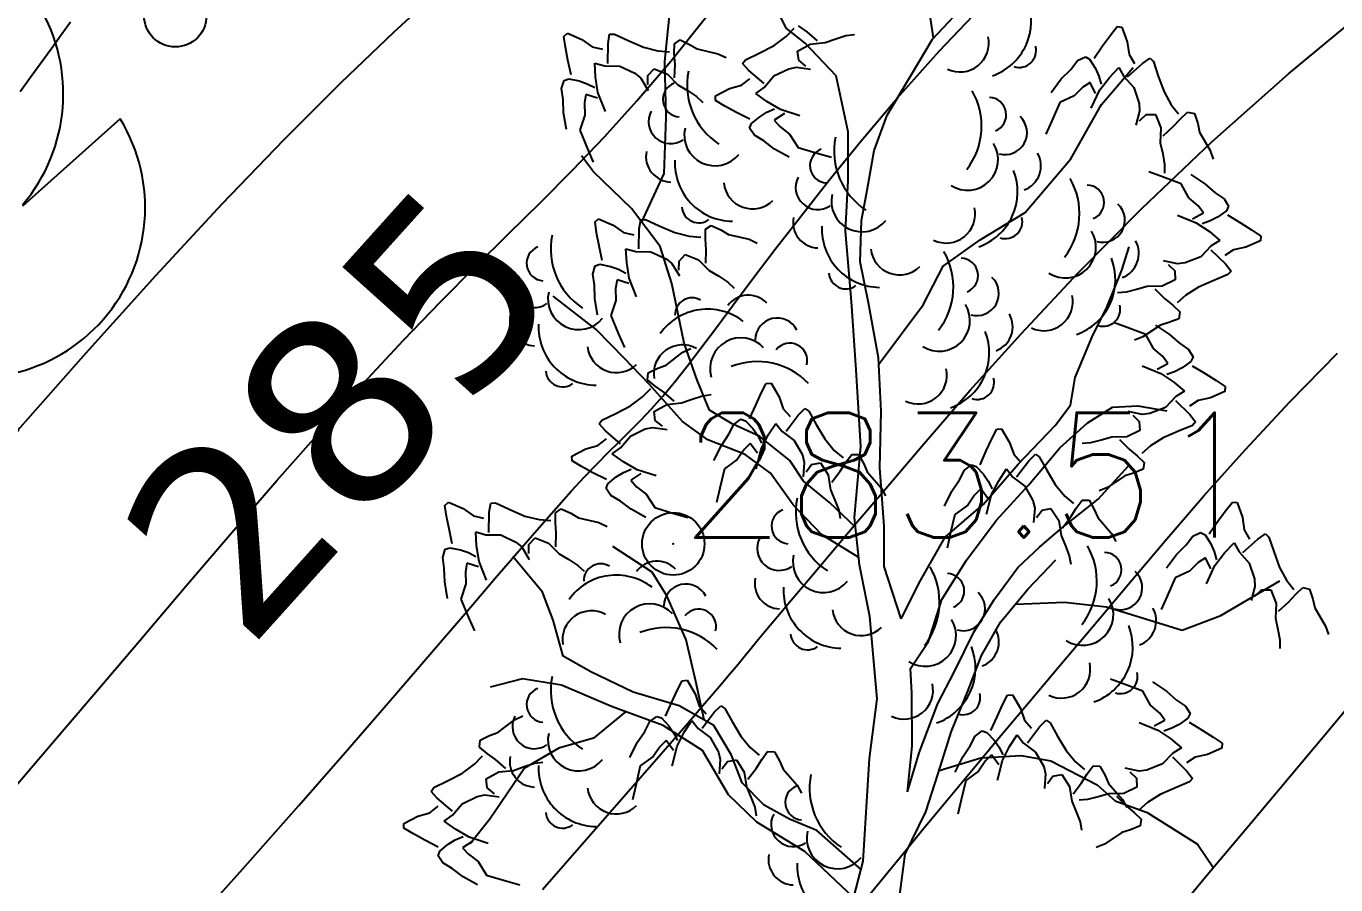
# Model space of a CAD drawing. Header units: millimetres. Extents: x 524954 to 526204, y 9523489 to 9524010.
# Drawn here: x 526024.17 to 526034.66, y 9523760.43 to 9523767.31 of the extents above; entities that cross this region are included whole.
import ezdxf
from ezdxf.enums import TextEntityAlignment as Align

# ---------------------------------------------------------------- set-up
doc = ezdxf.new("R2010")
doc.units = ezdxf.units.MM
doc.header["$PDMODE"] = 32
doc.header["$PDSIZE"] = 0.5
doc.linetypes.add('ACAD_ISO12W100', pattern=[21, 12, -3, 0, -3, 0, -3])
for name, color, linetype in [('Arbre', 34, 'ACAD_ISO12W100'), ('CN_01_00', 3, 'Continuous'), ('CN_02_00', 4, 'Continuous'), ('CN_05_00', 6, 'Continuous'), ('Cotation Courbes de niveau', 7, 'Continuous'), ('TopoAlt', 3, 'Continuous'), ('TOPOJIS', 7, 'Continuous'), ('Végétation_Plantation', 70, 'Continuous')]:
    doc.layers.add(name, color=color, linetype=linetype)
doc.styles.add('Simplex 1.0', font='Simplex.shx', dxfattribs={"width": 0.99, "height": 1})
doc.styles.add('Verdana 1.0', font='verdana.ttf', dxfattribs={"width": 0.99, "height": 1})

# ---------------------------------------------------------------- blocks, each defined once
blk = doc.blocks.new('TCPOINT M')
at = {"color": 0}
blk.add_point((0, 0), dxfattribs=at)
at = {"layer": 'TopoAlt', "style": 'Simplex 1.0', "width": 0.99}
blk.add_attdef('ALT', (0.15, 0.15), '', height=1, dxfattribs=at)
blk = doc.blocks.new('v008')
at = {"color": 0}
for p, q in [((0, 2.2275), (0.422213, 1.268663)), ((-2.119163, 0.6885), (-1.075275, 0.7938)), ((2.11815, 0.6885), (1.3365, -0.010125)), ((-1.309163, -1.801237), (-1.087425, -0.776588)), ((1.309163, -1.801237), (0.402975, -1.273725))]:
    blk.add_line(p, q, dxfattribs=at)
blk.add_circle((0, 0), 0.166707, dxfattribs=at)
for centre, radius, start, end in [((0.291208, 0.888028), 1.371169, 319.655987, 102.271527), ((-0.728657, 0.440079), 1.412109, 36.068247, 169.859267), ((-0.681942, -0.553145), 1.397421, 106.613265, 243.314249), ((0.955834, -0.021464), 1.362186, 246.505076, 31.422438), ((0.339303, -0.763127), 1.420953, 180.89034, 313.037174)]:
    blk.add_arc(centre, radius, start, end, dxfattribs=at)
blk = doc.blocks.new('v088')
at = {"linetype": 'Continuous'}
for p, q in [((0.345, 10.122), (0.269, 10.614)), ((-1.806, 9.931), (-1.749, 10.491)), ((-0.835, 10.2), (-0.991, 10.52)), ((0.336, 10.112), (0.634, 10.429)), ((-0.683, 10.078), (-0.835, 10.2)), ((-0.435, 9.816), (-0.683, 10.078)), ((0.168, 9.829), (0.336, 10.112)), ((-1.797, 9.483), (-1.806, 9.931)), ((1.69, 9.587), (1.945, 9.885)), ((-0.339, 9.37), (-0.435, 9.816)), ((-0.025, 9.501), (0.168, 9.829)), ((1.444, 9.153), (1.69, 9.587)), ((-1.812, 9.035), (-1.797, 9.483)), ((-0.131, 9.219), (-0.025, 9.501)), ((-0.337, 8.979), (-0.339, 9.37)), ((-2.378, 9.048), (-2.474, 9.177)), ((-0.186, 8.901), (-0.131, 9.219)), ((1.08, 8.722), (1.444, 9.153)), ((-2.074, 8.756), (-2.378, 9.048)), ((-1.992, 8.647), (-1.812, 9.035)), ((-0.36, 8.574), (-0.337, 8.979)), ((-0.231, 8.658), (-0.186, 8.901)), ((-1.843, 8.45), (-2.074, 8.756)), ((0.718, 8.503), (1.08, 8.722)), ((-0.243, 8.328), (-0.231, 8.658)), ((-0.311, 8.009), (-0.36, 8.574)), ((0.424, 8.292), (0.718, 8.503)), ((-1.75, 8.153), (-1.843, 8.45)), ((1.855, 8.26), (1.913, 8.447)), ((-0.174, 8), (-0.243, 8.328)), ((0.262, 7.984), (0.424, 8.292)), ((1.736, 7.971), (1.855, 8.26)), ((-1.653, 7.676), (-1.75, 8.153)), ((-2.358, 7.786), (-2.7, 8.052)), ((-0.274, 7.463), (-0.311, 8.009)), ((-0.096, 7.56), (-0.174, 8)), ((-0.093, 7.509), (0.262, 7.984)), ((1.617, 7.726), (1.736, 7.971)), ((-2.129, 7.554), (-2.358, 7.786)), ((-1.547, 7.38), (-1.653, 7.676)), ((1.481, 7.4), (1.617, 7.726)), ((-1.932, 7.347), (-2.129, 7.554)), ((-0.075, 7.131), (-0.096, 7.56)), ((-0.237, 6.848), (-0.274, 7.463)), ((-1.665, 7.048), (-1.932, 7.347)), ((-1.449, 7.14), (-1.547, 7.38)), ((1.442, 7.181), (1.481, 7.4)), ((-1.266, 7.031), (-1.449, 7.14)), ((1.321, 7.017), (1.442, 7.181)), ((1.575, 7.035), (1.778, 7.163)), ((1.778, 7.163), (1.983, 7.174)), ((1.983, 7.174), (2.214, 7.135)), ((-1.463, 6.903), (-1.665, 7.048)), ((-1.047, 6.93), (-1.266, 7.031)), ((-0.084, 6.677), (-0.075, 7.131)), ((1.356, 6.837), (1.575, 7.035)), ((-0.806, 6.736), (-1.047, 6.93)), ((1.023, 6.706), (1.321, 7.017)), ((-1.162, 6.785), (-1.463, 6.903)), ((-0.287, 6.281), (-0.237, 6.848)), ((1.107, 6.54), (1.356, 6.837)), ((-0.96, 6.634), (-1.162, 6.785)), ((-0.697, 6.571), (-0.806, 6.736)), ((-0.78, 6.382), (-0.96, 6.634)), ((-0.049, 6.211), (-0.084, 6.677)), ((0.743, 6.383), (1.023, 6.706)), ((1.663, 6.427), (1.906, 6.693)), ((-0.488, 6.401), (-0.697, 6.571)), ((0.846, 6.255), (1.107, 6.54)), ((-0.279, 6.204), (-0.488, 6.401)), ((1.381, 6.204), (1.663, 6.427)), ((-0.551, 6.145), (-0.78, 6.382)), ((0.438, 6.122), (0.743, 6.383)), ((-0.248, 5.902), (-0.287, 6.281)), ((-0.049, 5.888), (-0.049, 6.211)), ((0.61, 5.939), (0.846, 6.255)), ((1.198, 6.044), (1.381, 6.204)), ((-0.254, 5.961), (-0.551, 6.145)), ((0.24, 5.776), (0.438, 6.122)), ((-1.907, 5.843), (-2.222, 6.048)), ((1.021, 5.879), (1.198, 6.044)), ((-2.787, 5.681), (-3.023, 5.969)), ((-0.165, 5.487), (-0.248, 5.902)), ((0.085, 5.468), (-0.049, 5.888)), ((0.411, 5.624), (0.61, 5.939)), ((0.834, 5.626), (1.021, 5.879)), ((1.1, 5.706), (1.325, 5.941)), ((-1.791, 5.652), (-1.907, 5.843)), ((0.085, 5.468), (0.24, 5.776)), ((2.646, 5.496), (3.119, 5.774)), ((-2.701, 5.459), (-2.787, 5.681)), ((0.881, 5.441), (1.1, 5.706)), ((-1.635, 5.301), (-1.791, 5.652)), ((0.306, 5.286), (0.411, 5.624)), ((0.671, 5.368), (0.834, 5.626)), ((1.001, 5.586), (1.394, 5.601)), ((1.394, 5.601), (1.731, 5.564)), ((1.731, 5.564), (2, 5.483)), ((-2.621, 5.169), (-2.701, 5.459)), ((-0.107, 4.829), (-0.165, 5.487)), ((2, 5.483), (2.338, 5.378)), ((2.338, 5.378), (2.646, 5.496)), ((0.51, 5.041), (0.671, 5.368)), ((0.731, 5.176), (0.881, 5.441)), ((-1.559, 4.967), (-1.635, 5.301)), ((0.161, 5.071), (0.306, 5.286)), ((-2.4, 5.043), (-2.621, 5.169)), ((0.619, 4.888), (0.731, 5.176)), ((-2.061, 4.882), (-2.4, 5.043)), ((0.172, 4.872), (0.161, 5.071)), ((0.379, 4.79), (0.51, 5.041)), ((-2.946, 4.988), (-3.206, 4.92)), ((-2.634, 4.938), (-2.946, 4.988)), ((-2.233, 4.766), (-2.634, 4.938)), ((-1.492, 4.659), (-1.559, 4.967)), ((-1.692, 4.771), (-2.061, 4.882)), ((-0.166, 4.349), (-0.107, 4.829)), ((0.174, 4.45), (0.172, 4.872)), ((0.489, 4.568), (0.619, 4.888)), ((-2.123, 4.725), (-2.377, 4.514)), ((-1.819, 4.613), (-2.233, 4.766)), ((-1.415, 4.615), (-1.692, 4.771)), ((0.231, 4.395), (0.379, 4.79)), ((-2.377, 4.514), (-2.655, 4.434)), ((-1.504, 4.415), (-1.819, 4.613)), ((-1.273, 4.376), (-1.415, 4.615)), ((0.384, 4.23), (0.489, 4.568)), ((-2.655, 4.434), (-2.931, 4.273)), ((-1.298, 4.058), (-1.504, 4.415)), ((0.138, 4.082), (0.174, 4.45)), ((-1.188, 4.154), (-1.273, 4.376)), ((-0.217, 3.527), (-0.166, 4.349)), ((0.138, 4.082), (0.231, 4.395)), ((0.391, 4.253), (0.724, 4.355)), ((0.724, 4.355), (1.047, 4.375)), ((1.047, 4.375), (1.284, 4.33)), ((1.284, 4.33), (1.655, 4.138)), ((-2.931, 4.273), (-3.209, 3.863)), ((0.285, 3.923), (0.384, 4.23)), ((-1.01, 3.977), (-1.188, 4.154)), ((1.655, 4.138), (1.8, 4.011)), ((-1.069, 3.839), (-1.298, 4.058)), ((1.8, 4.011), (2.057, 3.917)), ((-0.808, 3.863), (-1.01, 3.977)), ((0.118, 3.584), (0.285, 3.923)), ((2.057, 3.917), (2.461, 3.664)), ((-3.209, 3.863), (-3.367, 3.667)), ((-0.685, 3.605), (-1.069, 3.839)), ((-0.589, 3.774), (-0.808, 3.863)), ((-0.234, 3.461), (-0.589, 3.774)), ((-0.294, 3.234), (-0.685, 3.605)), ((0.064, 3.179), (0.118, 3.584)), ((2.461, 3.664), (2.589, 3.474)), ((-0.344, 3.046), (-0.217, 3.527))]:
    blk.add_line(p, q, dxfattribs=at)
at = {"color": 3, "linetype": 'Continuous'}
for p, q in [((-0.836, 10.131), (-0.771, 10.198)), ((-0.666, 10.169), (-0.735, 10.218)), ((1.762, 10.142), (1.816, 10.212)), ((1.816, 10.212), (1.854, 10.208)), ((1.854, 10.208), (1.896, 10.089)), ((-2.616, 10.132), (-2.587, 10.158)), ((-2.603, 10.046), (-2.616, 10.132)), ((-2.587, 10.158), (-2.471, 10.107)), ((-2.471, 10.107), (-2.388, 10.049)), ((-2.264, 9.917), (-2.261, 10.077)), ((-2.261, 10.077), (-2.249, 10.151)), ((-2.249, 10.151), (-2.211, 10.152)), ((-2.211, 10.152), (-2.101, 10.101)), ((-2.101, 10.101), (-1.977, 10.047)), ((-1.731, 9.995), (-1.73, 10.074)), ((-1.73, 10.074), (-1.685, 10.105)), ((-1.685, 10.105), (-1.608, 10.069)), ((-0.931, 10.06), (-0.836, 10.131)), ((-0.743, 10.015), (-0.642, 10.071)), ((-0.583, 10.098), (-0.666, 10.169)), ((-0.642, 10.071), (-0.523, 10.083)), ((-0.523, 10.083), (-0.438, 10.113)), ((-0.438, 10.113), (-0.356, 10.14)), ((-0.356, 10.14), (-0.287, 10.149)), ((1.7, 10.058), (1.762, 10.142)), ((1.896, 10.089), (1.912, 9.989)), ((-2.583, 9.943), (-2.603, 10.046)), ((-2.388, 10.049), (-2.306, 10.03)), ((-1.977, 10.047), (-1.862, 10.018)), ((-1.862, 10.018), (-1.769, 10.01)), ((-1.725, 9.911), (-1.731, 9.995)), ((-1.608, 10.069), (-1.547, 10.033)), ((-1.547, 10.033), (-1.382, 9.994)), ((-1.382, 9.994), (-1.316, 9.963)), ((-1.161, 9.945), (-1.051, 9.998)), ((-1.051, 9.998), (-0.931, 10.06)), ((-0.734, 9.943), (-0.743, 10.015)), ((1.5, 9.939), (1.562, 9.969)), ((1.562, 9.969), (1.596, 9.95)), ((1.631, 9.958), (1.7, 10.058)), ((1.912, 9.989), (1.954, 9.915)), ((-2.558, 9.824), (-2.583, 9.943)), ((-2.368, 9.919), (-2.288, 9.897)), ((-2.362, 9.808), (-2.368, 9.919)), ((-2.288, 9.897), (-2.168, 9.895)), ((-2.168, 9.895), (-2.047, 9.839)), ((-1.943, 9.82), (-1.893, 9.873)), ((-1.893, 9.873), (-1.786, 9.83)), ((-1.728, 9.802), (-1.725, 9.911)), ((-1.184, 9.915), (-1.161, 9.945)), ((-1.134, 9.859), (-1.184, 9.915)), ((-0.934, 9.816), (-0.814, 9.874)), ((-0.814, 9.874), (-0.753, 9.886)), ((-0.753, 9.886), (-0.639, 9.87)), ((-0.677, 9.896), (-0.734, 9.943)), ((1.369, 9.792), (1.446, 9.869)), ((1.446, 9.869), (1.5, 9.939)), ((1.596, 9.95), (1.643, 9.877)), ((1.643, 9.877), (1.669, 9.815)), ((1.754, 9.804), (1.831, 9.885)), ((1.831, 9.885), (1.869, 9.812)), ((1.9, 9.808), (2.019, 9.915)), ((2.019, 9.915), (2.081, 9.958)), ((2.081, 9.958), (2.108, 9.931)), ((2.108, 9.931), (2.146, 9.815)), ((-2.634, 9.715), (-2.614, 9.781)), ((-2.614, 9.781), (-2.576, 9.793)), ((-2.576, 9.793), (-2.492, 9.777)), ((-2.492, 9.777), (-2.428, 9.754)), ((-2.342, 9.683), (-2.362, 9.808)), ((-2.047, 9.839), (-2, 9.799)), ((-2, 9.799), (-1.94, 9.7)), ((-1.944, 9.746), (-1.943, 9.82)), ((-1.786, 9.83), (-1.702, 9.745)), ((-1.192, 9.743), (-1.125, 9.794)), ((-1.012, 9.755), (-1.134, 9.859)), ((-1.011, 9.724), (-0.934, 9.816)), ((1.289, 9.685), (1.369, 9.792)), ((1.6, 9.765), (1.542, 9.727)), ((1.643, 9.677), (1.6, 9.765)), ((1.669, 9.815), (1.689, 9.75)), ((1.677, 9.704), (1.754, 9.804)), ((1.869, 9.812), (1.95, 9.723)), ((2.146, 9.815), (2.193, 9.689)), ((-2.621, 9.629), (-2.634, 9.715)), ((-2.439, 9.669), (-2.451, 9.601)), ((-2.346, 9.639), (-2.439, 9.669)), ((-2.428, 9.754), (-2.368, 9.723)), ((-2.283, 9.532), (-2.342, 9.683)), ((-1.702, 9.745), (-1.624, 9.699)), ((-1.624, 9.699), (-1.552, 9.652)), ((-1.552, 9.652), (-1.502, 9.604)), ((-1.402, 9.657), (-1.289, 9.715)), ((-1.401, 9.619), (-1.402, 9.657)), ((-1.289, 9.715), (-1.192, 9.743)), ((-1.079, 9.676), (-1.011, 9.724)), ((-0.989, 9.611), (-1.079, 9.676)), ((1.473, 9.658), (1.358, 9.604)), ((1.542, 9.727), (1.473, 9.658)), ((1.608, 9.558), (1.677, 9.704)), ((1.95, 9.723), (1.993, 9.596)), ((2.193, 9.689), (2.25, 9.585)), ((-2.617, 9.52), (-2.621, 9.629)), ((-2.451, 9.601), (-2.448, 9.503)), ((-1.325, 9.574), (-1.401, 9.619)), ((-1.233, 9.524), (-1.325, 9.574)), ((-0.88, 9.547), (-0.989, 9.611)), ((-0.989, 9.525), (-0.927, 9.553)), ((-0.726, 9.498), (-0.88, 9.547)), ((1.358, 9.604), (1.292, 9.458)), ((1.993, 9.596), (1.996, 9.535)), ((2.25, 9.585), (2.308, 9.512)), ((-2.595, 9.387), (-2.617, 9.52)), ((-2.448, 9.503), (-2.488, 9.382)), ((-1.125, 9.469), (-1.233, 9.524)), ((-1.113, 9.435), (-1.047, 9.49)), ((-1.047, 9.49), (-0.989, 9.525)), ((-0.848, 9.516), (-0.931, 9.463)), ((-0.931, 9.463), (-0.885, 9.411)), ((1.292, 9.458), (1.246, 9.35)), ((1.996, 9.535), (1.966, 9.423)), ((1.996, 9.458), (2.05, 9.508)), ((2.05, 9.508), (2.123, 9.508)), ((2.123, 9.508), (2.166, 9.4)), ((2.266, 9.412), (2.323, 9.473)), ((2.323, 9.473), (2.381, 9.527)), ((2.381, 9.527), (2.435, 9.515)), ((2.435, 9.515), (2.462, 9.435)), ((-2.488, 9.382), (-2.427, 9.234)), ((-1.128, 9.398), (-1.113, 9.435)), ((-1.089, 9.341), (-1.128, 9.398)), ((-1.014, 9.297), (-1.089, 9.341)), ((-0.885, 9.411), (-0.807, 9.351)), ((-0.807, 9.351), (-0.739, 9.244)), ((2.166, 9.4), (2.162, 9.281)), ((2.185, 9.338), (2.266, 9.412)), ((2.462, 9.435), (2.477, 9.365)), ((2.477, 9.365), (2.562, 9.219)), ((-2.427, 9.234), (-2.38, 9.127)), ((-0.927, 9.231), (-1.014, 9.297)), ((-0.739, 9.244), (-0.586, 9.198)), ((2.162, 9.281), (2.181, 9.192)), ((-0.81, 9.165), (-0.927, 9.231)), ((-0.586, 9.198), (-0.473, 9.166)), ((2.181, 9.192), (2.196, 9.108)), ((2.562, 9.219), (2.585, 9.15)), ((2.18, 9.009), (2.07, 9.048)), ((2.196, 9.108), (2.196, 9.038)), ((2.406, 9.027), (2.519, 8.953)), ((2.33, 8.953), (2.18, 9.009)), ((2.391, 8.841), (2.33, 8.953)), ((2.519, 8.953), (2.601, 8.881)), ((2.465, 8.776), (2.391, 8.841)), ((2.601, 8.881), (2.673, 8.832)), ((2.673, 8.832), (2.708, 8.773)), ((2.421, 8.673), (2.507, 8.721)), ((2.507, 8.721), (2.465, 8.776)), ((2.691, 8.737), (2.621, 8.686)), ((2.708, 8.773), (2.691, 8.737)), ((-2.366, 8.647), (-2.337, 8.672)), ((-2.353, 8.56), (-2.366, 8.647)), ((-2.337, 8.672), (-2.221, 8.621)), ((-2.221, 8.621), (-2.138, 8.563)), ((-2.011, 8.592), (-1.999, 8.665)), ((-1.999, 8.665), (-1.961, 8.666)), ((-1.961, 8.666), (-1.851, 8.615)), ((-1.851, 8.615), (-1.727, 8.562)), ((-1.48, 8.588), (-1.435, 8.619)), ((-1.435, 8.619), (-1.357, 8.583)), ((2.3, 8.701), (2.45, 8.641)), ((2.45, 8.641), (2.555, 8.57)), ((2.561, 8.655), (2.497, 8.632)), ((2.621, 8.686), (2.561, 8.655)), ((2.701, 8.703), (2.805, 8.64)), ((2.805, 8.64), (2.893, 8.584)), ((-2.333, 8.457), (-2.353, 8.56)), ((-2.138, 8.563), (-2.056, 8.544)), ((-2.014, 8.431), (-2.011, 8.592)), ((-1.727, 8.562), (-1.612, 8.532)), ((-1.612, 8.532), (-1.519, 8.524)), ((-1.481, 8.509), (-1.48, 8.588)), ((-1.475, 8.425), (-1.481, 8.509)), ((-1.357, 8.583), (-1.297, 8.547)), ((-1.297, 8.547), (-1.132, 8.508)), ((-1.132, 8.508), (-1.066, 8.477)), ((2.555, 8.57), (2.64, 8.498)), ((2.64, 8.498), (2.57, 8.455)), ((2.893, 8.584), (2.966, 8.534)), ((2.966, 8.534), (2.964, 8.496)), ((-2.308, 8.338), (-2.333, 8.457)), ((-2.118, 8.433), (-2.038, 8.411)), ((-2.112, 8.322), (-2.118, 8.433)), ((-2.038, 8.411), (-1.918, 8.409)), ((-1.918, 8.409), (-1.797, 8.353)), ((-1.478, 8.316), (-1.475, 8.425)), ((2.57, 8.455), (2.487, 8.369)), ((2.568, 8.425), (2.683, 8.312)), ((2.749, 8.424), (2.679, 8.378)), ((2.848, 8.446), (2.749, 8.424)), ((2.964, 8.496), (2.848, 8.446)), ((-2.384, 8.23), (-2.364, 8.296)), ((-2.364, 8.296), (-2.326, 8.308)), ((-2.326, 8.308), (-2.242, 8.291)), ((-2.242, 8.291), (-2.178, 8.268)), ((-2.092, 8.197), (-2.112, 8.322)), ((-1.797, 8.353), (-1.75, 8.313)), ((-1.75, 8.313), (-1.69, 8.215)), ((-1.694, 8.261), (-1.693, 8.334)), ((-1.693, 8.334), (-1.643, 8.387)), ((-1.643, 8.387), (-1.536, 8.344)), ((-1.536, 8.344), (-1.452, 8.259)), ((2.301, 8.311), (2.188, 8.335)), ((2.225, 8.306), (2.278, 8.256)), ((2.362, 8.319), (2.301, 8.311)), ((2.487, 8.369), (2.362, 8.319)), ((2.683, 8.312), (2.729, 8.254)), ((-2.371, 8.143), (-2.384, 8.23)), ((-2.189, 8.184), (-2.201, 8.115)), ((-2.096, 8.154), (-2.189, 8.184)), ((-2.178, 8.268), (-2.118, 8.237)), ((-2.033, 8.047), (-2.092, 8.197)), ((-1.452, 8.259), (-1.374, 8.213)), ((-1.374, 8.213), (-1.302, 8.166)), ((2.282, 8.183), (2.178, 8.134)), ((2.278, 8.256), (2.282, 8.183)), ((2.704, 8.225), (2.591, 8.179)), ((2.729, 8.254), (2.704, 8.225)), ((-2.367, 8.034), (-2.371, 8.143)), ((-2.201, 8.115), (-2.198, 8.017)), ((-1.302, 8.166), (-1.252, 8.118)), ((1.888, 8.085), (1.819, 8.08)), ((1.971, 8.105), (1.888, 8.085)), ((2.058, 8.13), (1.971, 8.105)), ((2.178, 8.134), (2.058, 8.13)), ((2.117, 8.111), (2.195, 8.035)), ((2.467, 8.125), (2.367, 8.061)), ((2.591, 8.179), (2.467, 8.125)), ((-2.345, 7.902), (-2.367, 8.034)), ((-2.198, 8.017), (-2.238, 7.897)), ((2.195, 8.035), (2.261, 7.981)), ((2.261, 7.981), (2.318, 7.927)), ((2.367, 8.061), (2.298, 7.999)), ((-2.238, 7.897), (-2.177, 7.749)), ((2.31, 7.872), (2.231, 7.841)), ((2.318, 7.927), (2.31, 7.872)), ((1.896, 7.802), (1.786, 7.841)), ((2.046, 7.746), (1.896, 7.802)), ((2.163, 7.821), (2.022, 7.727)), ((2.123, 7.82), (2.235, 7.746)), ((2.231, 7.841), (2.163, 7.821)), ((-2.177, 7.749), (-2.13, 7.641)), ((2.022, 7.727), (1.955, 7.7)), ((2.107, 7.634), (2.046, 7.746)), ((2.235, 7.746), (2.317, 7.675)), ((2.317, 7.675), (2.389, 7.625)), ((-1.797, 7.5), (-1.663, 7.603)), ((-1.663, 7.603), (-1.598, 7.634)), ((2.181, 7.57), (2.107, 7.634)), ((2.223, 7.514), (2.181, 7.57)), ((2.389, 7.625), (2.424, 7.566)), ((2.424, 7.566), (2.407, 7.53)), ((-1.94, 7.438), (-1.864, 7.475)), ((-1.864, 7.475), (-1.797, 7.5)), ((2.016, 7.494), (2.166, 7.434)), ((2.137, 7.467), (2.223, 7.514)), ((2.277, 7.448), (2.213, 7.425)), ((2.337, 7.479), (2.277, 7.448)), ((2.407, 7.53), (2.337, 7.479)), ((2.417, 7.496), (2.521, 7.433)), ((-1.945, 7.383), (-1.94, 7.438)), ((-1.884, 7.333), (-1.945, 7.383)), ((-1.034, 7.275), (-0.994, 7.353)), ((-0.994, 7.353), (-0.955, 7.356)), ((-0.955, 7.356), (-0.891, 7.247)), ((2.166, 7.434), (2.271, 7.363)), ((2.271, 7.363), (2.357, 7.292)), ((2.521, 7.433), (2.609, 7.377)), ((2.609, 7.377), (2.682, 7.328)), ((-2.081, 7.175), (-1.985, 7.246)), ((-1.985, 7.246), (-1.92, 7.313)), ((-1.815, 7.284), (-1.884, 7.333)), ((-1.732, 7.213), (-1.815, 7.284)), ((-1.587, 7.228), (-1.505, 7.255)), ((-1.505, 7.255), (-1.436, 7.264)), ((-1.078, 7.18), (-1.034, 7.275)), ((-0.891, 7.247), (-0.858, 7.151)), ((2.286, 7.249), (2.203, 7.162)), ((2.357, 7.292), (2.286, 7.249)), ((2.564, 7.239), (2.465, 7.218)), ((2.68, 7.289), (2.564, 7.239)), ((2.682, 7.328), (2.68, 7.289)), ((-2.2, 7.113), (-2.081, 7.175)), ((-1.892, 7.13), (-1.791, 7.186)), ((-1.791, 7.186), (-1.672, 7.198)), ((-1.672, 7.198), (-1.587, 7.228)), ((-1.128, 7.069), (-1.078, 7.18)), ((-0.858, 7.151), (-0.802, 7.088)), ((-0.738, 7.1), (-0.686, 7.153)), ((-0.686, 7.153), (-0.654, 7.131)), ((2.203, 7.162), (2.079, 7.112)), ((2.284, 7.218), (2.399, 7.105)), ((2.465, 7.218), (2.395, 7.171)), ((-2.333, 7.03), (-2.31, 7.06)), ((-2.283, 6.974), (-2.333, 7.03)), ((-2.31, 7.06), (-2.2, 7.113)), ((-1.883, 7.058), (-1.892, 7.13)), ((-1.826, 7.011), (-1.883, 7.058)), ((-1.253, 7.025), (-1.198, 7.067)), ((-1.198, 7.067), (-1.16, 7.055)), ((-1.16, 7.055), (-1.101, 6.992)), ((-0.978, 6.941), (-0.918, 7.034)), ((-0.918, 7.034), (-0.866, 6.97)), ((-0.835, 6.972), (-0.738, 7.1)), ((-0.654, 7.131), (-0.595, 7.025)), ((2.018, 7.104), (1.904, 7.128)), ((1.941, 7.1), (1.994, 7.049)), ((1.994, 7.049), (1.999, 6.976)), ((2.079, 7.112), (2.018, 7.104)), ((2.399, 7.105), (2.445, 7.047)), ((2.445, 7.047), (2.42, 7.018)), ((-2.161, 6.87), (-2.283, 6.974)), ((-2.161, 6.839), (-2.083, 6.931)), ((-2.083, 6.931), (-1.963, 6.989)), ((-1.963, 6.989), (-1.902, 7.001)), ((-1.902, 7.001), (-1.788, 6.985)), ((-1.354, 6.857), (-1.293, 6.947)), ((-1.293, 6.947), (-1.253, 7.025)), ((-1.101, 6.992), (-1.063, 6.936)), ((-1.063, 6.936), (-1.032, 6.875)), ((-1.035, 6.828), (-0.978, 6.941)), ((-0.866, 6.97), (-0.77, 6.898)), ((-0.595, 7.025), (-0.526, 6.909)), ((0.813, 6.909), (0.853, 6.987)), ((0.853, 6.987), (0.891, 6.991)), ((0.891, 6.991), (0.955, 6.881)), ((1.775, 6.923), (1.688, 6.899)), ((1.894, 6.927), (1.775, 6.923)), ((1.999, 6.976), (1.894, 6.927)), ((2.307, 6.972), (2.184, 6.918)), ((2.42, 7.018), (2.307, 6.972)), ((-2.551, 6.772), (-2.439, 6.83)), ((-2.439, 6.83), (-2.342, 6.858)), ((-2.342, 6.858), (-2.275, 6.909)), ((-2.228, 6.791), (-2.161, 6.839)), ((-1.413, 6.737), (-1.354, 6.857)), ((-1.172, 6.826), (-1.227, 6.745)), ((-1.122, 6.874), (-1.172, 6.826)), ((-1.064, 6.795), (-1.122, 6.874)), ((-1.076, 6.671), (-1.035, 6.828)), ((-0.77, 6.898), (-0.705, 6.781)), ((-0.526, 6.909), (-0.45, 6.818)), ((0.768, 6.815), (0.813, 6.909)), ((0.955, 6.881), (0.989, 6.786)), ((1.604, 6.878), (1.535, 6.874)), ((1.688, 6.899), (1.604, 6.878)), ((1.834, 6.904), (1.912, 6.828)), ((1.912, 6.828), (1.977, 6.774)), ((2.084, 6.854), (2.014, 6.792)), ((2.184, 6.918), (2.084, 6.854)), ((-2.55, 6.734), (-2.551, 6.772)), ((-2.475, 6.689), (-2.55, 6.734)), ((-2.138, 6.726), (-2.228, 6.791)), ((-2.029, 6.662), (-2.138, 6.726)), ((-1.227, 6.745), (-1.33, 6.67)), ((-0.705, 6.781), (-0.69, 6.721)), ((-0.69, 6.721), (-0.699, 6.606)), ((-0.632, 6.705), (-0.56, 6.719)), ((-0.56, 6.719), (-0.498, 6.621)), ((-0.45, 6.818), (-0.379, 6.757)), ((-0.402, 6.651), (-0.357, 6.722)), ((-0.357, 6.722), (-0.31, 6.785)), ((-0.31, 6.785), (-0.255, 6.784)), ((-0.255, 6.784), (-0.214, 6.71)), ((0.719, 6.703), (0.768, 6.815)), ((0.989, 6.786), (1.044, 6.722)), ((1.011, 6.606), (1.108, 6.734)), ((1.108, 6.734), (1.161, 6.787)), ((1.161, 6.787), (1.192, 6.766)), ((1.192, 6.766), (1.252, 6.66)), ((1.977, 6.774), (2.034, 6.72)), ((2.034, 6.72), (2.026, 6.666)), ((-2.383, 6.639), (-2.475, 6.689)), ((-2.274, 6.584), (-2.383, 6.639)), ((-2.196, 6.606), (-2.138, 6.64)), ((-2.138, 6.64), (-2.076, 6.668)), ((-1.998, 6.632), (-2.08, 6.578)), ((-1.875, 6.613), (-2.029, 6.662)), ((-1.33, 6.67), (-1.367, 6.514)), ((-0.675, 6.646), (-0.632, 6.705)), ((-0.498, 6.621), (-0.48, 6.503)), ((-0.468, 6.564), (-0.402, 6.651)), ((-0.214, 6.71), (-0.186, 6.645)), ((-0.186, 6.645), (-0.075, 6.517)), ((0.554, 6.582), (0.594, 6.66)), ((0.594, 6.66), (0.649, 6.702)), ((0.649, 6.702), (0.686, 6.689)), ((0.686, 6.689), (0.745, 6.626)), ((0.745, 6.626), (0.783, 6.571)), ((0.868, 6.575), (0.929, 6.669)), ((0.929, 6.669), (0.98, 6.604)), ((1.252, 6.66), (1.321, 6.544)), ((1.879, 6.614), (1.738, 6.52)), ((1.947, 6.634), (1.879, 6.614)), ((2.026, 6.666), (1.947, 6.634)), ((-2.277, 6.513), (-2.262, 6.55)), ((-2.238, 6.456), (-2.277, 6.513)), ((-2.262, 6.55), (-2.196, 6.606)), ((-2.08, 6.578), (-2.034, 6.526)), ((-2.034, 6.526), (-1.957, 6.466)), ((-1.367, 6.514), (-1.392, 6.4)), ((-0.075, 6.517), (-0.04, 6.453)), ((0.493, 6.492), (0.554, 6.582)), ((0.724, 6.509), (0.675, 6.46)), ((0.782, 6.43), (0.724, 6.509)), ((0.783, 6.571), (0.814, 6.51)), ((0.811, 6.463), (0.868, 6.575)), ((0.98, 6.604), (1.076, 6.532)), ((1.076, 6.532), (1.141, 6.416)), ((1.321, 6.544), (1.397, 6.452)), ((1.738, 6.52), (1.671, 6.493)), ((-3.568, 6.377), (-3.539, 6.402)), ((-3.539, 6.402), (-3.423, 6.351)), ((-2.163, 6.412), (-2.238, 6.456)), ((-2.076, 6.346), (-2.163, 6.412)), ((-1.957, 6.466), (-1.888, 6.359)), ((-0.48, 6.503), (-0.444, 6.419)), ((-0.444, 6.419), (-0.414, 6.339)), ((0.433, 6.371), (0.493, 6.492)), ((0.675, 6.46), (0.62, 6.379)), ((0.771, 6.306), (0.811, 6.463)), ((1.141, 6.416), (1.157, 6.356)), ((1.397, 6.452), (1.467, 6.391)), ((1.489, 6.356), (1.536, 6.42)), ((1.536, 6.42), (1.591, 6.419)), ((1.591, 6.419), (1.633, 6.344)), ((2.685, 6.334), (2.739, 6.404)), ((2.739, 6.404), (2.777, 6.4)), ((2.777, 6.4), (2.82, 6.28)), ((-3.555, 6.29), (-3.568, 6.377)), ((-3.423, 6.351), (-3.34, 6.294)), ((-3.34, 6.294), (-3.258, 6.275)), ((-3.216, 6.161), (-3.213, 6.322)), ((-3.213, 6.322), (-3.201, 6.396)), ((-3.201, 6.396), (-3.163, 6.397)), ((-3.163, 6.397), (-3.053, 6.346)), ((-3.053, 6.346), (-2.929, 6.292)), ((-2.683, 6.24), (-2.682, 6.318)), ((-2.682, 6.318), (-2.637, 6.35)), ((-2.637, 6.35), (-2.56, 6.314)), ((-2.56, 6.314), (-2.499, 6.278)), ((-1.959, 6.28), (-2.076, 6.346)), ((-1.888, 6.359), (-1.735, 6.313)), ((-1.735, 6.313), (-1.622, 6.281)), ((-0.414, 6.339), (-0.401, 6.271)), ((0.516, 6.305), (0.479, 6.149)), ((0.62, 6.379), (0.516, 6.305)), ((1.157, 6.356), (1.147, 6.241)), ((1.171, 6.28), (1.215, 6.339)), ((1.215, 6.339), (1.286, 6.353)), ((1.286, 6.353), (1.348, 6.255)), ((1.444, 6.285), (1.489, 6.356)), ((1.633, 6.344), (1.661, 6.279)), ((2.623, 6.25), (2.685, 6.334)), ((-3.535, 6.188), (-3.555, 6.29)), ((-2.929, 6.292), (-2.814, 6.263)), ((-2.814, 6.263), (-2.721, 6.255)), ((-2.677, 6.155), (-2.683, 6.24)), ((-2.499, 6.278), (-2.334, 6.239)), ((-2.334, 6.239), (-2.268, 6.208)), ((1.348, 6.255), (1.367, 6.137)), ((1.378, 6.198), (1.444, 6.285)), ((1.661, 6.279), (1.771, 6.151)), ((2.554, 6.15), (2.623, 6.25)), ((2.82, 6.28), (2.835, 6.18)), ((-3.51, 6.069), (-3.535, 6.188)), ((-3.32, 6.164), (-3.24, 6.142)), ((-3.314, 6.053), (-3.32, 6.164)), ((-3.24, 6.142), (-3.121, 6.14)), ((-3.121, 6.14), (-2.999, 6.083)), ((-2.895, 6.065), (-2.845, 6.118)), ((-2.845, 6.118), (-2.738, 6.075)), ((-2.68, 6.046), (-2.677, 6.155)), ((0.479, 6.149), (0.454, 6.035)), ((1.367, 6.137), (1.402, 6.054)), ((1.771, 6.151), (1.807, 6.088)), ((2.37, 6.061), (2.423, 6.13)), ((2.423, 6.13), (2.485, 6.161)), ((2.485, 6.161), (2.52, 6.142)), ((2.52, 6.142), (2.566, 6.069)), ((2.823, 6), (2.943, 6.107)), ((2.835, 6.18), (2.877, 6.107)), ((2.943, 6.107), (3.004, 6.15)), ((3.004, 6.15), (3.031, 6.123)), ((3.031, 6.123), (3.07, 6.007)), ((-3.586, 5.96), (-3.566, 6.026)), ((-3.566, 6.026), (-3.528, 6.038)), ((-3.528, 6.038), (-3.444, 6.022)), ((-3.444, 6.022), (-3.38, 5.999)), ((-3.38, 5.999), (-3.32, 5.968)), ((-3.294, 5.928), (-3.314, 6.053)), ((-2.999, 6.083), (-2.952, 6.044)), ((-2.952, 6.044), (-2.892, 5.945)), ((-2.896, 5.991), (-2.895, 6.065)), ((-2.738, 6.075), (-2.654, 5.99)), ((-2.654, 5.99), (-2.576, 5.943)), ((1.402, 6.054), (1.433, 5.974)), ((2.212, 5.877), (2.293, 5.984)), ((2.293, 5.984), (2.37, 6.061)), ((2.566, 6.069), (2.593, 6.007)), ((2.593, 6.007), (2.612, 5.942)), ((2.6, 5.896), (2.677, 5.996)), ((2.677, 5.996), (2.754, 6.077)), ((2.754, 6.077), (2.793, 6.004)), ((2.793, 6.004), (2.873, 5.915)), ((3.07, 6.007), (3.116, 5.88)), ((-3.573, 5.874), (-3.586, 5.96)), ((-3.392, 5.914), (-3.403, 5.846)), ((-3.298, 5.884), (-3.392, 5.914)), ((-3.235, 5.777), (-3.294, 5.928)), ((-2.576, 5.943), (-2.504, 5.896)), ((-2.504, 5.896), (-2.454, 5.849)), ((1.433, 5.974), (1.446, 5.906)), ((2.466, 5.919), (2.396, 5.85)), ((2.523, 5.957), (2.466, 5.919)), ((2.566, 5.869), (2.523, 5.957)), ((2.531, 5.75), (2.6, 5.896)), ((2.873, 5.915), (2.916, 5.788)), ((3.116, 5.88), (3.173, 5.777)), ((-3.57, 5.765), (-3.573, 5.874)), ((-3.403, 5.846), (-3.4, 5.748)), ((2.281, 5.796), (2.216, 5.65)), ((2.396, 5.85), (2.281, 5.796)), ((2.916, 5.788), (2.92, 5.727)), ((3.173, 5.777), (3.231, 5.703)), ((-3.547, 5.632), (-3.57, 5.765)), ((-3.4, 5.748), (-3.44, 5.627)), ((2.92, 5.727), (2.889, 5.615)), ((2.92, 5.65), (2.973, 5.7)), ((2.973, 5.7), (3.047, 5.7)), ((3.047, 5.7), (3.089, 5.592)), ((3.189, 5.603), (3.247, 5.665)), ((3.247, 5.665), (3.304, 5.719)), ((3.304, 5.719), (3.358, 5.707)), ((3.358, 5.707), (3.385, 5.627)), ((-3.44, 5.627), (-3.379, 5.479)), ((2.216, 5.65), (2.169, 5.542)), ((3.089, 5.592), (3.085, 5.473)), ((3.108, 5.53), (3.189, 5.603)), ((3.385, 5.627), (3.4, 5.557)), ((-3.379, 5.479), (-3.332, 5.372)), ((3.085, 5.473), (3.104, 5.384)), ((3.4, 5.557), (3.485, 5.411)), ((3.104, 5.384), (3.12, 5.3)), ((3.485, 5.411), (3.508, 5.342)), ((3.12, 5.3), (3.12, 5.23)), ((-1.707, 4.895), (-1.667, 4.973)), ((-1.667, 4.973), (-1.628, 4.976)), ((-1.628, 4.976), (-1.564, 4.867)), ((1.872, 4.946), (1.762, 4.985)), ((2.022, 4.89), (1.872, 4.946)), ((2.099, 4.964), (2.211, 4.89)), ((-1.751, 4.8), (-1.707, 4.895)), ((-1.564, 4.867), (-1.531, 4.771)), ((0.899, 4.779), (0.939, 4.857)), ((0.939, 4.857), (0.978, 4.861)), ((0.978, 4.861), (1.042, 4.751)), ((2.083, 4.778), (2.022, 4.89)), ((2.211, 4.89), (2.293, 4.818)), ((-1.801, 4.689), (-1.751, 4.8)), ((-1.531, 4.771), (-1.475, 4.707)), ((-1.411, 4.72), (-1.359, 4.773)), ((-1.359, 4.773), (-1.327, 4.751)), ((-1.327, 4.751), (-1.268, 4.645)), ((0.855, 4.685), (0.899, 4.779)), ((1.042, 4.751), (1.075, 4.656)), ((2.157, 4.714), (2.083, 4.778)), ((2.293, 4.818), (2.365, 4.769)), ((2.365, 4.769), (2.4, 4.71)), ((-3.143, 4.557), (-3.01, 4.66)), ((-3.01, 4.66), (-2.944, 4.692)), ((-1.966, 4.567), (-1.926, 4.645)), ((-1.926, 4.645), (-1.871, 4.687)), ((-1.871, 4.687), (-1.833, 4.675)), ((-1.833, 4.675), (-1.774, 4.612)), ((-1.651, 4.561), (-1.591, 4.654)), ((-1.591, 4.654), (-1.539, 4.59)), ((-1.508, 4.592), (-1.411, 4.72)), ((-1.268, 4.645), (-1.199, 4.529)), ((0.805, 4.573), (0.855, 4.685)), ((1.075, 4.656), (1.131, 4.592)), ((1.195, 4.604), (1.247, 4.657)), ((1.247, 4.657), (1.279, 4.636)), ((1.279, 4.636), (1.338, 4.53)), ((1.992, 4.638), (2.142, 4.578)), ((2.113, 4.611), (2.199, 4.658)), ((2.199, 4.658), (2.157, 4.714)), ((2.313, 4.623), (2.253, 4.592)), ((2.383, 4.674), (2.313, 4.623)), ((2.4, 4.71), (2.383, 4.674)), ((2.393, 4.64), (2.497, 4.577)), ((-3.287, 4.496), (-3.21, 4.533)), ((-3.21, 4.533), (-3.143, 4.557)), ((-2.027, 4.477), (-1.966, 4.567)), ((-1.774, 4.612), (-1.736, 4.556)), ((-1.736, 4.556), (-1.705, 4.495)), ((-1.708, 4.448), (-1.651, 4.561)), ((-1.539, 4.59), (-1.443, 4.518)), ((-1.443, 4.518), (-1.378, 4.401)), ((-1.199, 4.529), (-1.123, 4.438)), ((0.64, 4.452), (0.68, 4.53)), ((0.68, 4.53), (0.735, 4.572)), ((0.735, 4.572), (0.773, 4.559)), ((0.773, 4.559), (0.832, 4.496)), ((0.955, 4.445), (1.015, 4.539)), ((1.015, 4.539), (1.067, 4.474)), ((1.098, 4.476), (1.195, 4.604)), ((1.338, 4.53), (1.407, 4.414)), ((2.142, 4.578), (2.247, 4.507)), ((2.253, 4.592), (2.189, 4.569)), ((2.497, 4.577), (2.585, 4.521)), ((2.585, 4.521), (2.658, 4.472)), ((-3.291, 4.441), (-3.287, 4.496)), ((-3.23, 4.39), (-3.291, 4.441)), ((-2.086, 4.357), (-2.027, 4.477)), ((-1.845, 4.445), (-1.9, 4.365)), ((-1.795, 4.494), (-1.845, 4.445)), ((-1.737, 4.415), (-1.795, 4.494)), ((-1.749, 4.291), (-1.708, 4.448)), ((-1.123, 4.438), (-1.052, 4.377)), ((0.579, 4.362), (0.64, 4.452)), ((0.832, 4.496), (0.87, 4.441)), ((0.87, 4.441), (0.901, 4.38)), ((0.898, 4.333), (0.955, 4.445)), ((1.067, 4.474), (1.163, 4.402)), ((1.407, 4.414), (1.483, 4.322)), ((2.247, 4.507), (2.332, 4.436)), ((2.332, 4.436), (2.262, 4.393)), ((2.656, 4.433), (2.54, 4.383)), ((2.658, 4.472), (2.656, 4.433)), ((-3.427, 4.233), (-3.331, 4.304)), ((-3.331, 4.304), (-3.266, 4.37)), ((-3.162, 4.341), (-3.23, 4.39)), ((-3.079, 4.271), (-3.162, 4.341)), ((-2.933, 4.286), (-2.851, 4.312)), ((-2.851, 4.312), (-2.783, 4.321)), ((-1.9, 4.365), (-2.003, 4.29)), ((-1.378, 4.401), (-1.363, 4.341)), ((-1.363, 4.341), (-1.372, 4.226)), ((-1.349, 4.266), (-1.305, 4.325)), ((-1.305, 4.325), (-1.233, 4.338)), ((-1.233, 4.338), (-1.171, 4.241)), ((-1.075, 4.271), (-1.03, 4.342)), ((-1.03, 4.342), (-0.984, 4.405)), ((-0.984, 4.405), (-0.928, 4.404)), ((-0.928, 4.404), (-0.887, 4.33)), ((-0.887, 4.33), (-0.859, 4.265)), ((0.52, 4.241), (0.579, 4.362)), ((0.761, 4.33), (0.706, 4.249)), ((0.811, 4.379), (0.761, 4.33)), ((0.869, 4.3), (0.811, 4.379)), ((0.857, 4.176), (0.898, 4.333)), ((1.163, 4.402), (1.228, 4.286)), ((1.483, 4.322), (1.554, 4.261)), ((2.179, 4.306), (2.055, 4.256)), ((2.262, 4.393), (2.179, 4.306)), ((2.26, 4.362), (2.375, 4.249)), ((2.441, 4.361), (2.371, 4.315)), ((2.54, 4.383), (2.441, 4.361)), ((-3.547, 4.171), (-3.427, 4.233)), ((-3.239, 4.188), (-3.137, 4.244)), ((-3.137, 4.244), (-3.019, 4.255)), ((-3.019, 4.255), (-2.933, 4.286)), ((-2.003, 4.29), (-2.04, 4.134)), ((-1.171, 4.241), (-1.153, 4.123)), ((-1.141, 4.184), (-1.075, 4.271)), ((-0.859, 4.265), (-0.748, 4.137)), ((0.706, 4.249), (0.603, 4.175)), ((1.228, 4.286), (1.243, 4.226)), ((1.243, 4.226), (1.234, 4.11)), ((1.258, 4.15), (1.301, 4.209)), ((1.301, 4.209), (1.373, 4.223)), ((1.373, 4.223), (1.435, 4.125)), ((1.531, 4.155), (1.576, 4.226)), ((1.576, 4.226), (1.623, 4.29)), ((1.623, 4.29), (1.678, 4.289)), ((1.678, 4.289), (1.719, 4.214)), ((1.719, 4.214), (1.747, 4.149)), ((1.994, 4.248), (1.88, 4.272)), ((1.917, 4.244), (1.97, 4.193)), ((2.055, 4.256), (1.994, 4.248)), ((2.375, 4.249), (2.421, 4.191)), ((-3.679, 4.087), (-3.656, 4.117)), ((-3.656, 4.117), (-3.547, 4.171)), ((-3.229, 4.115), (-3.239, 4.188)), ((-3.172, 4.068), (-3.229, 4.115)), ((-2.04, 4.134), (-2.065, 4.02)), ((-1.153, 4.123), (-1.118, 4.039)), ((-0.748, 4.137), (-0.713, 4.073)), ((0.603, 4.175), (0.566, 4.019)), ((1.435, 4.125), (1.453, 4.007)), ((1.465, 4.068), (1.531, 4.155)), ((1.747, 4.149), (1.858, 4.021)), ((1.975, 4.12), (1.87, 4.071)), ((1.97, 4.193), (1.975, 4.12)), ((2.283, 4.116), (2.16, 4.062)), ((2.396, 4.162), (2.283, 4.116)), ((2.421, 4.191), (2.396, 4.162)), ((-3.629, 4.032), (-3.679, 4.087)), ((-3.507, 3.927), (-3.629, 4.032)), ((-3.507, 3.896), (-3.43, 3.988)), ((-3.43, 3.988), (-3.309, 4.046)), ((-3.309, 4.046), (-3.249, 4.058)), ((-3.249, 4.058), (-3.134, 4.042)), ((-1.118, 4.039), (-1.087, 3.959)), ((0.566, 4.019), (0.541, 3.904)), ((1.453, 4.007), (1.488, 3.924)), ((1.58, 4.022), (1.511, 4.017)), ((1.664, 4.043), (1.58, 4.022)), ((1.751, 4.067), (1.664, 4.043)), ((1.87, 4.071), (1.751, 4.067)), ((1.81, 4.048), (1.888, 3.972)), ((1.858, 4.021), (1.893, 3.958)), ((2.059, 3.998), (1.99, 3.936)), ((2.16, 4.062), (2.059, 3.998)), ((-3.898, 3.83), (-3.785, 3.887)), ((-3.785, 3.887), (-3.688, 3.915)), ((-3.688, 3.915), (-3.621, 3.967)), ((-3.574, 3.849), (-3.507, 3.896)), ((-1.087, 3.959), (-1.074, 3.891)), ((1.488, 3.924), (1.519, 3.844)), ((1.888, 3.972), (1.953, 3.918)), ((1.953, 3.918), (2.01, 3.864)), ((-3.897, 3.791), (-3.898, 3.83)), ((-3.821, 3.747), (-3.897, 3.791)), ((-3.484, 3.783), (-3.574, 3.849)), ((-3.375, 3.72), (-3.484, 3.783)), ((1.519, 3.844), (1.532, 3.776)), ((1.923, 3.778), (1.855, 3.758)), ((2.002, 3.81), (1.923, 3.778)), ((2.01, 3.864), (2.002, 3.81)), ((-3.729, 3.697), (-3.821, 3.747)), ((-3.621, 3.641), (-3.729, 3.697)), ((-3.542, 3.663), (-3.485, 3.698)), ((-3.485, 3.698), (-3.422, 3.725)), ((-3.344, 3.689), (-3.426, 3.635)), ((-3.221, 3.67), (-3.375, 3.72)), ((1.855, 3.758), (1.714, 3.664)), ((-3.623, 3.571), (-3.609, 3.608)), ((-3.585, 3.514), (-3.623, 3.571)), ((-3.609, 3.608), (-3.542, 3.663)), ((-3.426, 3.635), (-3.38, 3.583)), ((-3.38, 3.583), (-3.303, 3.524)), ((1.714, 3.664), (1.647, 3.637)), ((-3.509, 3.469), (-3.585, 3.514)), ((-3.423, 3.403), (-3.509, 3.469)), ((-3.303, 3.524), (-3.234, 3.416)), ((-3.306, 3.337), (-3.423, 3.403)), ((-3.234, 3.416), (-3.081, 3.37)), ((-3.081, 3.37), (-2.968, 3.339))]:
    blk.add_line(p, q, dxfattribs=at)
for centre, major_axis, start_param, end_param in [((0.662, 10.258), (-0.33, 0.33), 2.69514, 4.302022), ((0.557, 10.08), (0.164, 0.164), 3.478918, 5.717341), ((1.031, 10.021), (0.0964, 0.0964), 3.62262, 5.745019), ((-1.682, 9.628), (-0.099, 0.099), -0.421529, 2.292047), ((-1.063, 9.743), (0.4, 0.4), 2.158504, 3.344219), ((0.165, 9.415), (0.4, 0.4), 4.836335, 6.022049), ((0.788, 9.505), (-0.099, 0.099), 2.746913, 5.46049), ((-1.76, 9.451), (-0.125, 0.125), 0.293965, 2.957824), ((0.918, 9.363), (0.125, 0.125), 3.651933, 6.315792), ((-1.405, 9.343), (0.174, 0.174), 2.133893, 4.816631), ((0.115, 9.214), (-0.4, 0.4), 0.587708, 1.773422), ((0.617, 9.147), (-0.174, 0.174), 1.793126, 4.475865), ((-1.753, 9.172), (-0.145, 0.145), 0.590553, 2.325666), ((-1.26, 9.119), (0.33, 0.33), 2.307735, 3.914618), ((-0.504, 9.099), (0.099, 0.099), 1.149268, 3.862844), ((1.001, 9.096), (-0.145, 0.145), 2.713295, 4.448408), ((0.552, 8.888), (-0.33, 0.33), 2.69514, 4.302022), ((-1.104, 8.984), (0.164, 0.164), 2.463212, 4.701636), ((-0.582, 8.923), (0.125, 0.125), 1.864761, 4.52862), ((0.949, 8.713), (-0.4, 0.4), 3.265538, 4.451253), ((1.572, 8.803), (0.099, 0.099), 4.31771, 7.031286), ((-0.227, 8.814), (0.174, 0.174), 2.133893, 4.816631), ((-1.534, 8.776), (0.0964, 0.0964), 2.435534, 4.557933), ((0.447, 8.71), (-0.164, 0.164), 1.908121, 4.146545), ((1.702, 8.661), (0.125, 0.125), 3.651933, 6.315792), ((-0.575, 8.644), (0.145, 0.145), 2.161349, 3.896462), ((-0.082, 8.59), (0.33, 0.33), 2.307735, 3.914618), ((0.921, 8.65), (0.0964, 0.0964), 3.62262, 5.745019), ((-2.155, 8.43), (0.4, 0.4), 2.158504, 3.344219), ((1.401, 8.445), (0.174, 0.174), 3.363922, 6.046661), ((-2.774, 8.316), (-0.099, 0.099), -0.421529, 2.292047), ((0.074, 8.455), (0.164, 0.164), 2.463212, 4.701636), ((-0.061, 8.127), (-0.4, 0.4), 3.265538, 4.451253), ((1.785, 8.394), (-0.145, 0.145), 2.713295, 4.448408), ((0.562, 8.217), (0.099, 0.099), 4.31771, 7.031286), ((1.336, 8.186), (-0.33, 0.33), 2.69514, 4.302022), ((-2.851, 8.139), (-0.125, 0.125), 0.293965, 2.957824), ((-0.356, 8.247), (0.0964, 0.0964), 2.435534, 4.557933), ((0.692, 8.074), (-0.125, 0.125), 2.081137, 4.744996), ((-2.497, 8.031), (0.174, 0.174), 2.133893, 4.816631), ((-1.589, 7.903), (0.0964, 0.0964), 0.254619, 2.377018), ((-1.138, 7.855), (-0.145, 0.145), 4.692823, 6.427936), ((0.391, 7.858), (0.174, 0.174), 3.363922, 6.046661), ((1.23, 8.008), (0.164, 0.164), 3.478918, 5.717341), ((1.705, 7.948), (-0.0964, 0.0964), 2.051824, 4.174223), ((-2.844, 7.86), (-0.145, 0.145), 0.590553, 2.325666), ((-1.464, 7.482), (0.33, 0.33), 0.12682, 1.733702), ((-0.906, 7.701), (0.125, 0.125), 5.967031, 8.63089), ((0.775, 7.808), (-0.145, 0.145), 2.713295, 4.448408), ((-2.352, 7.806), (0.33, 0.33), 2.307735, 3.914618), ((0.326, 7.599), (0.33, 0.33), 4.265936, 5.872819), ((-1.664, 7.431), (-0.164, 0.164), -1.288499, 0.949924), ((-1.198, 7.473), (-0.174, 0.174), 4.665366, 7.348105), ((-0.805, 7.536), (-0.099, 0.099), 3.680741, 6.394318), ((-2.195, 7.672), (0.164, 0.164), 2.463212, 4.701636), ((-1.066, 6.963), (-0.4, 0.4), 4.689978, 5.875693), ((-2.625, 7.463), (0.0964, 0.0964), 2.435534, 4.557933), ((0.221, 7.421), (0.164, 0.164), 3.478918, 5.717341), ((0.695, 7.362), (-0.0964, 0.0964), 2.051824, 4.174223), ((-0.193, 6.324), (-0.4, 0.4), 0.587708, 1.773422), ((-0.812, 6.21), (-0.099, 0.099), -0.421529, 2.292047), ((-0.89, 6.033), (0.125, 0.125), 1.864761, 4.52862), ((1.088, 5.771), (-0.4, 0.4), 3.265538, 4.451253), ((1.711, 5.861), (0.099, 0.099), 4.31771, 7.031286), ((-2.32, 5.773), (0.0964, 0.0964), 0.254619, 2.377018), ((-1.869, 5.725), (0.145, 0.145), 6.263619, 7.998733), ((-0.535, 5.925), (0.174, 0.174), 2.133893, 4.816631), ((-0.172, 5.602), (0.4, 0.4), 4.836335, 6.022049), ((-2.195, 5.352), (0.33, 0.33), 0.12682, 1.733702), ((-0.882, 5.754), (-0.145, 0.145), 0.590553, 2.325666), ((0.452, 5.692), (0.099, 0.099), 4.31771, 7.031286), ((1.841, 5.718), (-0.125, 0.125), 2.081137, 4.744996), ((-1.637, 5.571), (-0.125, 0.125), 4.396235, 7.060094), ((-0.39, 5.7), (0.33, 0.33), 2.307735, 3.914618), ((0.582, 5.55), (0.125, 0.125), 3.651933, 6.315792), ((-1.928, 5.343), (0.174, 0.174), 6.236163, 8.918901), ((-1.536, 5.406), (0.099, 0.099), 5.251538, 7.965114), ((1.54, 5.502), (0.174, 0.174), 3.363922, 6.046661), ((-2.395, 5.301), (-0.164, 0.164), -1.288499, 0.949924), ((-0.234, 5.566), (-0.164, 0.164), 0.892416, 3.130839), ((0.28, 5.334), (0.174, 0.174), 3.363922, 6.046661), ((1.924, 5.452), (-0.145, 0.145), 2.713295, 4.448408), ((-1.797, 4.833), (0.4, 0.4), 6.260774, 7.446489), ((0.664, 5.283), (-0.145, 0.145), 2.713295, 4.448408), ((1.475, 5.243), (0.33, 0.33), 4.265936, 5.872819), ((-0.663, 5.357), (0.0964, 0.0964), 2.435534, 4.557933), ((0.215, 5.075), (-0.33, 0.33), 2.69514, 4.302022), ((1.37, 5.065), (-0.164, 0.164), 1.908121, 4.146545), ((1.844, 5.006), (-0.0964, 0.0964), 2.051824, 4.174223), ((-2.155, 4.896), (-0.4, 0.4), 0.587708, 1.773422), ((0.11, 4.897), (-0.164, 0.164), 1.908121, 4.146545), ((-2.774, 4.781), (-0.099, 0.099), -0.421529, 2.292047), ((0.584, 4.837), (0.0964, 0.0964), 3.62262, 5.745019), ((-2.851, 4.605), (-0.125, 0.125), 0.293965, 2.957824), ((-2.497, 4.497), (0.174, 0.174), 2.133893, 4.816631), ((-2.844, 4.326), (-0.145, 0.145), 0.590553, 2.325666), ((-2.352, 4.272), (0.33, 0.33), 2.307735, 3.914618), ((-0.082, 4.112), (0.4, 0.4), 2.158504, 3.344219), ((-2.195, 4.138), (0.164, 0.164), 2.463212, 4.701636), ((-0.702, 3.998), (0.099, 0.099), 1.149268, 3.862844), ((-2.625, 3.929), (0.0964, 0.0964), 2.435534, 4.557933), ((-0.779, 3.821), (0.125, 0.125), 1.864761, 4.52862), ((-0.424, 3.713), (0.174, 0.174), 2.133893, 4.816631), ((-0.772, 3.542), (-0.145, 0.145), 0.590553, 2.325666), ((-0.28, 3.489), (0.33, 0.33), 2.307735, 3.914618)]:
    blk.add_ellipse(centre, major_axis=major_axis, ratio=1, start_param=start_param, end_param=end_param, dxfattribs=at)

msp = doc.modelspace()

# ---------------------------------------------------------------- linework, layer by layer
at = {"layer": 'CN_01_00', "flags": 128}
for points, elevation in [([(526028.309, 9523760.395), (526028.679, 9523760.816), (526028.998, 9523761.181), (526029.256, 9523761.477), (526029.457, 9523761.708), (526029.611, 9523761.886), (526029.726, 9523762.021), (526029.811, 9523762.121), (526029.876, 9523762.199), (526029.929, 9523762.264), (526029.98, 9523762.326), (526030.036, 9523762.395), (526030.105, 9523762.477), (526030.191, 9523762.58), (526030.3, 9523762.71), (526030.437, 9523762.872), (526030.608, 9523763.075), (526030.819, 9523763.324), (526031.075, 9523763.625), (526031.38, 9523763.983), (526031.736, 9523764.392), (526032.143, 9523764.844), (526032.601, 9523765.332), (526033.11, 9523765.847), (526033.671, 9523766.381), (526034.285, 9523766.927), (526034.95, 9523767.477)], 283), ([(526024.125, 9523766.785), (526024.215, 9523766.907), (526024.295, 9523767.018), (526024.374, 9523767.127), (526024.452, 9523767.235), (526024.528, 9523767.343)], 287), ([(526033.307, 9523760.117), (526033.634, 9523760.51), (526033.967, 9523760.907), (526034.297, 9523761.301), (526034.619, 9523761.684), (526034.924, 9523762.048), (526035.21, 9523762.386), (526035.479, 9523762.7), (526035.737, 9523762.993), (526035.989, 9523763.269), (526036.241, 9523763.53), (526036.499, 9523763.78), (526036.768, 9523764.022), (526037.054, 9523764.259), (526037.362, 9523764.493), (526037.693, 9523764.73), (526038.046, 9523764.971), (526038.423, 9523765.221), (526038.824, 9523765.482), (526039.248, 9523765.758), (526039.696, 9523766.052), (526040.169, 9523766.368)], 281)]:
    msp.add_lwpolyline(points, dxfattribs=dict(at, elevation=elevation))
at = {"layer": 'CN_02_00', "flags": 128}
for points, elevation in [([(526024.087, 9523764.05), (526024.654, 9523764.693), (526025.211, 9523765.311), (526025.743, 9523765.885), (526026.24, 9523766.4), (526026.698, 9523766.856), (526027.119, 9523767.26), (526027.503, 9523767.616)], 286), ([(526025.428, 9523760.023), (526025.91, 9523760.559), (526026.358, 9523761.066), (526026.765, 9523761.533), (526027.127, 9523761.951), (526027.439, 9523762.314), (526027.705, 9523762.624), (526027.931, 9523762.886), (526028.122, 9523763.108), (526028.283, 9523763.294), (526028.421, 9523763.451), (526028.54, 9523763.584), (526028.646, 9523763.698), (526028.744, 9523763.8), (526028.836, 9523763.893), (526028.924, 9523763.98), (526029.01, 9523764.065), (526029.096, 9523764.152), (526029.182, 9523764.244), (526029.272, 9523764.344), (526029.367, 9523764.457), (526029.468, 9523764.585), (526029.579, 9523764.73), (526029.702, 9523764.895), (526029.84, 9523765.08), (526029.996, 9523765.289), (526030.174, 9523765.522), (526030.375, 9523765.782), (526030.603, 9523766.071), (526030.861, 9523766.389), (526031.154, 9523766.735), (526031.486, 9523767.108), (526031.862, 9523767.504)], 284), ([(526030.92, 9523760.342), (526031.053, 9523760.506), (526031.2, 9523760.685), (526031.365, 9523760.886), (526031.548, 9523761.107), (526031.749, 9523761.348), (526031.967, 9523761.61), (526032.202, 9523761.89), (526032.453, 9523762.188), (526032.719, 9523762.504), (526033, 9523762.836), (526033.295, 9523763.184), (526033.607, 9523763.546), (526033.94, 9523763.919), (526034.295, 9523764.3), (526034.676, 9523764.688)], 282)]:
    msp.add_lwpolyline(points, dxfattribs=dict(at, elevation=elevation))
at = {"layer": 'CN_05_00', "elevation": 285, "flags": 128}
msp.add_lwpolyline([(526024.001, 9523761.118), (526024.353, 9523761.53), (526024.715, 9523761.955), (526025.083, 9523762.389), (526025.453, 9523762.824), (526025.822, 9523763.254), (526026.185, 9523763.672), (526026.538, 9523764.072), (526026.876, 9523764.448), (526027.195, 9523764.792), (526027.493, 9523765.101), (526027.772, 9523765.382), (526028.038, 9523765.644), (526028.296, 9523765.899), (526028.55, 9523766.155), (526028.805, 9523766.422), (526029.066, 9523766.71), (526029.338, 9523767.029), (526029.623, 9523767.385)], dxfattribs=at)

# ---------------------------------------------------------------- block references
at = {"layer": 'Arbre'}
msp.add_blockref('v088', (526031.096, 9523757.093), dxfattribs=at)
at = {"layer": 'TOPOJIS'}
ref = msp.add_blockref('TCPOINT M', (526025.368, 9523767.392, 286.61), dxfattribs=at)
ref.add_attrib('ALT', '286.61', (526025.418, 9523767.442, 286.61), dxfattribs={"layer": 'TopoAlt', "height": 1, "style": 'Simplex 1.0', "width": 0.99})
ref = msp.add_blockref('TCPOINT M', (526029.357, 9523763.162, 283.51), dxfattribs=at)
ref.add_attrib('ALT', '283.51', (526029.407, 9523763.212, 283.51), dxfattribs={"layer": 'TopoAlt', "height": 1, "style": 'Simplex 1.0', "width": 0.99})
at = {"layer": 'Végétation_Plantation'}
msp.add_blockref('v008', (526022.809, 9523765.877), dxfattribs=at)

# ---------------------------------------------------------------- texts
at = {"layer": 'Cotation Courbes de niveau', "style": 'Verdana 1.0', "width": 0.99}
msp.add_text('285', height=1.5, rotation=48.0007, dxfattribs=at).set_placement((526026.683, 9523764.233, 285), align=Align.MIDDLE_CENTER)

doc.saveas('drawing.dxf')
